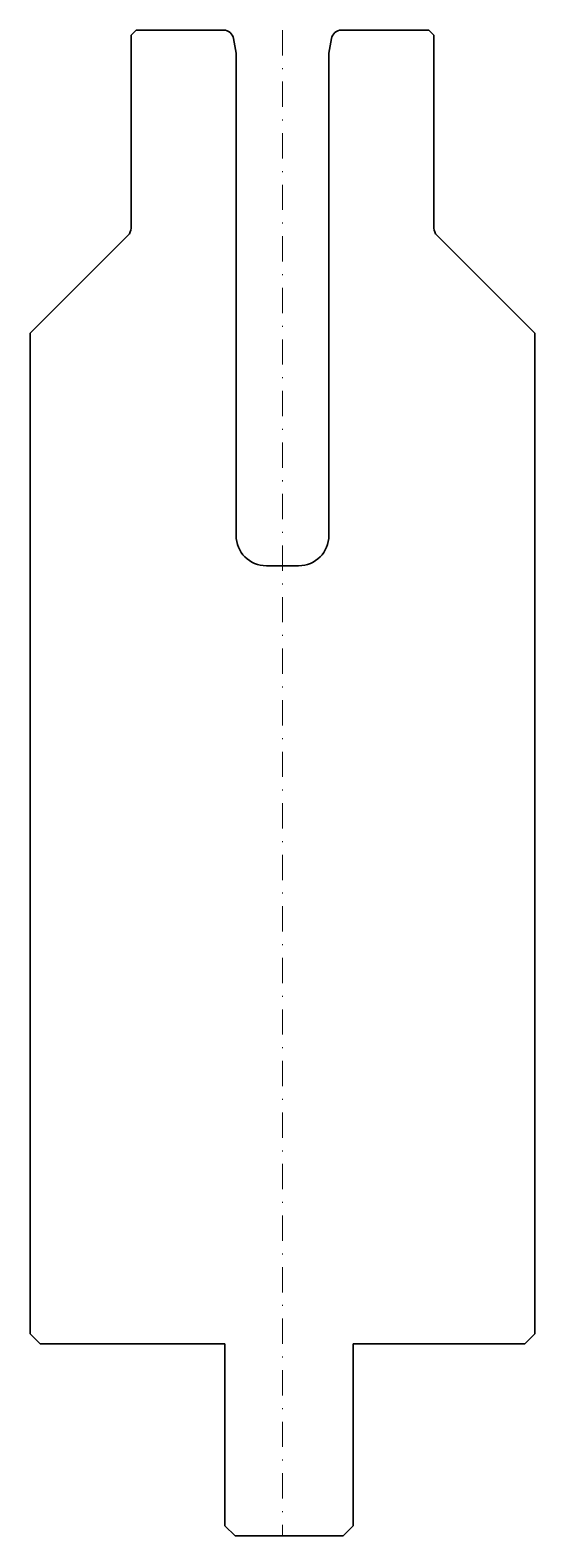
# Model space of a CAD drawing. Header units: millimetres. Extents: x -25 to 25, y -149 to 0.
import ezdxf

# ---------------------------------------------------------------- set-up
doc = ezdxf.new("R2010")
doc.units = ezdxf.units.MM
doc.header["$LTSCALE"] = 5
doc.linetypes.add('AUSGEZOGEN', pattern=[0])
doc.linetypes.add('DASHDOT', pattern=[1, 0.5, -0.25, 0, -0.25])
doc.layers.add('2', color=7, linetype='Continuous')
doc.layers.add('5', color=3, linetype='Continuous', true_color=0x00ff00)

msp = doc.modelspace()

# ---------------------------------------------------------------- linework, layer by layer
at = {"layer": '2', "color": 7, "linetype": 'AUSGEZOGEN', "lineweight": 35}
for p, q in [((5.84, 0), (14.5, 0)), ((14.5, 0), (15, -0.5)), ((-15, -0.5), (-14.5, 0)), ((-15, -19.59), (-15, -0.5)), ((-14.5, 0), (-5.84, 0)), ((-4.85, -0.83), (-4.6, -2.27)), ((4.6, -2.27), (4.85, -0.83)), ((15, -0.5), (15, -19.59)), ((-4.6, -2.27), (-4.6, -50)), ((4.6, -50), (4.6, -2.27)), ((-25, -30), (-15.29, -20.29)), ((15.29, -20.29), (25, -30)), ((-25, -129), (-25, -30)), ((25, -30), (25, -129)), ((-1.6, -53), (1.6, -53)), ((-24, -130), (-25, -129)), ((25, -129), (24, -130)), ((-5.7, -130), (-24, -130)), ((-5.7, -148), (-5.7, -130)), ((24, -130), (7, -130)), ((7, -130), (7, -148)), ((-4.7, -149), (-5.7, -148)), ((6, -149), (-4.7, -149)), ((7, -148), (6, -149))]:
    msp.add_line(p, q, dxfattribs=at)
for centre, radius, start, end in [((5.84, -1), 1, 90, 170), ((-5.84, -1), 1, 10, 90), ((-16, -19.59), 1, 315, 0), ((16, -19.59), 1, 180, 225), ((-1.6, -50), 3, 180, 270), ((1.6, -50), 3, 270, 0)]:
    msp.add_arc(centre, radius, start, end, dxfattribs=at)
at = {"layer": '5', "color": 3, "linetype": 'DASHDOT', "lineweight": 18, "true_color": 0x00ff00}
msp.add_line((0, 0), (0, -149), dxfattribs=at)

doc.saveas('drawing.dxf')
